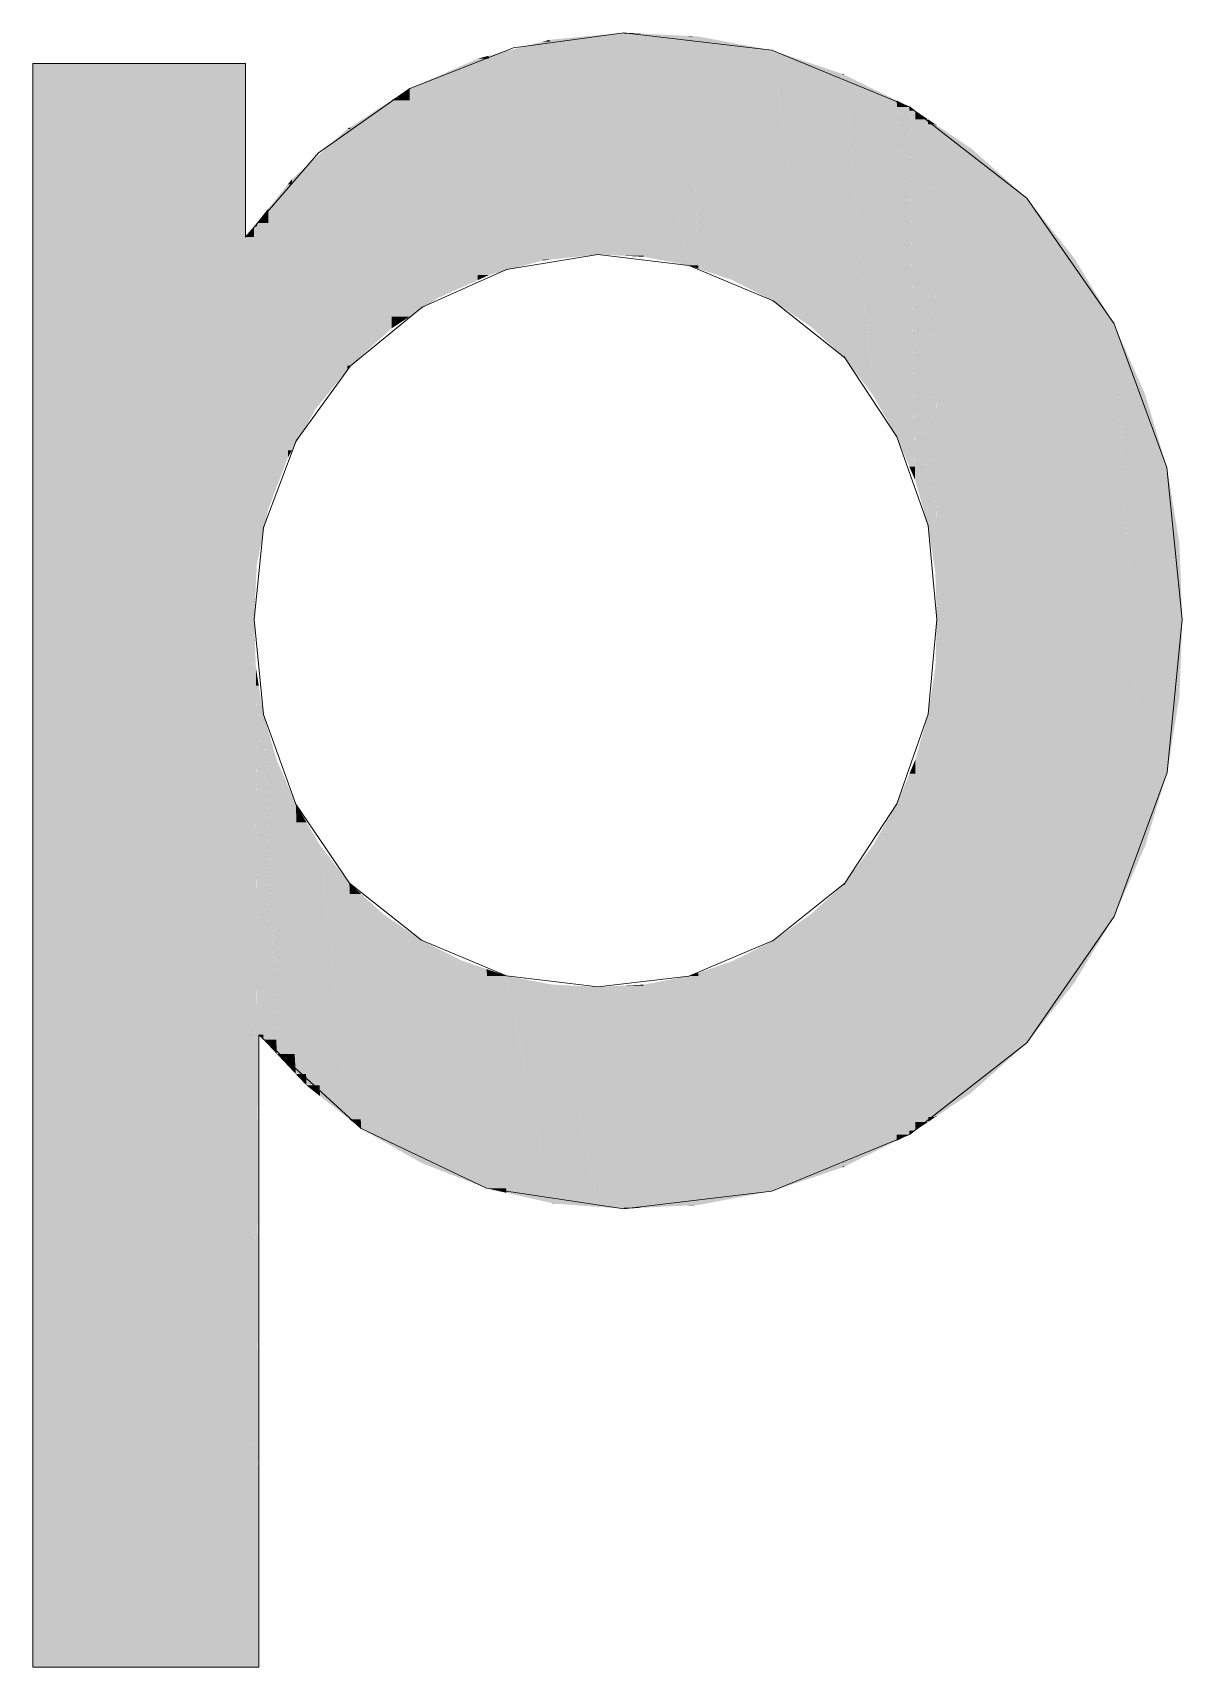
# Model space of a CAD drawing. Extents: x 885 to 2021, y 330 to 1122.
# Drawn here: x 1899.492 to 1900.844, y 643.241 to 645.164 of the extents above; entities that cross this region are included whole.
import ezdxf

# ---------------------------------------------------------------- set-up
doc = ezdxf.new("R2010")
doc.units = 0
doc.layers.get('0').update_dxf_attribs({"lineweight": 18})
doc.layers.add('P11_Plankopf_Ausführung_AF_4_800 Plankopf', color=7, linetype='Continuous', lineweight=25)

# ---------------------------------------------------------------- blocks, each defined once
blk = doc.blocks.new('Referenz-A0T8DI3SAL', base_point=(1729.7843, 502.0648))
at = {"layer": 'P11_Plankopf_Ausführung_AF_4_800 Plankopf', "color": 0, "linetype": 'Continuous', "lineweight": 13, "ltscale": 16.9}
for p, q in [((1900.1872, 645.1642), (1900.0572, 645.1465)), ((1900.3612, 645.1436), (1900.1872, 645.1642)), ((1900.0572, 645.1465), (1899.9352, 645.0984)), ((1900.5232, 645.077), (1900.3612, 645.1436)), ((1899.742, 645.1281), (1899.4916, 645.1281)), ((1899.4916, 645.1281), (1899.4916, 643.2409)), ((1899.742, 644.9237), (1899.742, 645.1281)), ((1899.9352, 645.0984), (1899.8281, 645.0227)), ((1900.6615, 644.9695), (1900.5232, 645.077)), ((1899.8281, 645.0227), (1899.742, 644.9237)), ((1900.764, 644.8215), (1900.6615, 644.9695)), ((1900.1566, 644.9033), (1900.0491, 644.8858)), ((1900.2636, 644.8905), (1900.1566, 644.9033)), ((1900.0491, 644.8858), (1899.9498, 644.8411)), ((1900.3629, 644.8488), (1900.2636, 644.8905)), ((1900.4471, 644.7815), (1900.3629, 644.8488)), ((1899.9498, 644.8411), (1899.8654, 644.7723)), ((1900.8262, 644.6527), (1900.764, 644.8215)), ((1899.8654, 644.7723), (1899.8018, 644.6839)), ((1900.5083, 644.6889), (1900.4471, 644.7815)), ((1900.5452, 644.5842), (1900.5083, 644.6889)), ((1899.8018, 644.6839), (1899.7631, 644.5821)), ((1900.8443, 644.4737), (1900.8262, 644.6527)), ((1899.7631, 644.5821), (1899.7522, 644.4737)), ((1900.5555, 644.4737), (1900.5452, 644.5842)), ((1899.7522, 644.4737), (1899.7631, 644.362)), ((1900.5453, 644.3624), (1900.5555, 644.4737)), ((1900.8264, 644.2939), (1900.8443, 644.4737)), ((1899.7631, 644.362), (1899.8012, 644.2565)), ((1900.5084, 644.257), (1900.5453, 644.3624)), ((1900.7641, 644.1243), (1900.8264, 644.2939)), ((1899.8012, 644.2565), (1899.8642, 644.1636)), ((1900.4471, 644.1636), (1900.5084, 644.257)), ((1899.8642, 644.1636), (1899.9491, 644.0963)), ((1900.363, 644.0961), (1900.4471, 644.1636)), ((1900.6615, 643.9755), (1900.7641, 644.1243)), ((1899.9491, 644.0963), (1900.049, 644.0545)), ((1900.2636, 644.0543), (1900.363, 644.0961)), ((1900.049, 644.0545), (1900.1566, 644.0414)), ((1900.1566, 644.0414), (1900.2636, 644.0543)), ((1899.7576, 643.2409), (1899.7576, 643.9852)), ((1899.7576, 643.9852), (1899.8781, 643.8748)), ((1900.5233, 643.8678), (1900.6615, 643.9755)), ((1899.8781, 643.8748), (1900.0256, 643.8045)), ((1900.3612, 643.8012), (1900.5233, 643.8678)), ((1900.0256, 643.8045), (1900.1872, 643.7805)), ((1900.1872, 643.7805), (1900.3612, 643.8012)), ((1899.4916, 643.2409), (1899.7576, 643.2409))]:
    blk.add_line(p, q, dxfattribs=at)
at = {"layer": 'P11_Plankopf_Ausführung_AF_4_800 Plankopf', "color": 0, "linetype": 'Continuous', "lineweight": 0, "ltscale": 0.0169}
for points in [[(1900.0915, 645.1371), (1900.0283, 645.1371), (1900.0915, 645.1536)], [(1900.1001, 645.1536), (1900.0915, 645.1536), (1900.1001, 645.1559)], [(1900.1001, 644.8971), (1900.0915, 644.8971), (1900.0915, 645.1536)], [(1900.1001, 644.8971), (1900.1001, 645.1536), (1900.0915, 645.1536)], [(1900.1566, 645.1559), (1900.1001, 645.1559), (1900.1566, 645.1613)], [(1900.1566, 644.9033), (1900.1001, 644.9033), (1900.1001, 645.1559)], [(1900.1566, 644.9033), (1900.1566, 645.1559), (1900.1001, 645.1559)], [(1900.1872, 645.1613), (1900.1566, 645.1613), (1900.1872, 645.1642)], [(1900.187, 644.9033), (1900.1566, 644.9033), (1900.1566, 645.1613)], [(1900.1872, 644.9018), (1900.1872, 645.1613), (1900.1566, 645.1613)], [(1900.2104, 644.9018), (1900.1872, 644.9018), (1900.1872, 645.1642)], [(1900.2105, 645.1631), (1900.1873, 645.1631), (1900.1872, 645.1642)], [(1900.2105, 644.9006), (1900.2105, 645.1631), (1900.1873, 645.1631)], [(1900.2616, 644.9006), (1900.2105, 644.9006), (1900.2105, 645.1631)], [(1900.2636, 645.1604), (1900.211, 645.1604), (1900.2105, 645.1631)], [(1900.2636, 644.8905), (1900.2636, 645.1604), (1900.211, 645.1604)], [(1900.2747, 644.8905), (1900.2636, 644.8905), (1900.2636, 645.1604)], [(1900.2749, 645.1598), (1900.2636, 645.1598), (1900.2636, 645.1604)], [(1900.2749, 644.8866), (1900.2749, 645.1598), (1900.2636, 645.1598)], [(1900.3128, 644.8866), (1900.2749, 644.8866), (1900.2749, 645.1598)], [(1900.3147, 645.1523), (1900.2759, 645.1523), (1900.2749, 645.1598)], [(1900.3147, 644.8731), (1900.3147, 645.1523), (1900.2759, 645.1523)], [(1900.3576, 644.8731), (1900.3147, 644.8731), (1900.3147, 645.1523)], [(1900.3612, 645.1436), (1900.316, 645.1436), (1900.3147, 645.1523)], [(1900.0153, 645.1131), (1899.9686, 645.1131), (1900.0153, 645.1337)], [(1900.0283, 645.1337), (1900.0153, 645.1337), (1900.0283, 645.1371)], [(1900.0283, 644.879), (1900.0153, 644.879), (1900.0153, 645.1337)], [(1900.0283, 644.879), (1900.0283, 645.1337), (1900.0153, 645.1337)], [(1900.0915, 644.8962), (1900.0283, 644.8962), (1900.0283, 645.1371)], [(1900.0915, 644.8962), (1900.0915, 645.1371), (1900.0283, 645.1371)], [(1900.3612, 644.8497), (1900.3612, 645.1436), (1900.316, 645.1436)], [(1900.3629, 644.8497), (1900.3612, 644.8497), (1900.3612, 645.1436)], [(1900.3629, 645.143), (1900.3612, 645.143), (1900.3612, 645.1436)], [(1900.3629, 644.8488), (1900.3629, 645.143), (1900.3612, 645.143)], [(1900.4032, 644.8488), (1900.3629, 644.8488), (1900.3629, 645.143)], [(1900.4074, 645.1282), (1900.365, 645.1282), (1900.3629, 645.143)], [(1899.4916, 643.2409), (1899.742, 643.2409), (1899.4916, 645.1281)], [(1899.742, 644.9237), (1899.742, 645.1281), (1899.4916, 645.1281)], [(1899.742, 644.9237), (1899.5187, 644.9237), (1899.4916, 645.1281)], [(1899.9686, 645.0984), (1899.9352, 645.0984), (1899.9686, 645.1131)], [(1900.0153, 644.8731), (1899.9686, 644.8731), (1899.9686, 645.1131)], [(1900.0153, 644.8731), (1900.0153, 645.1131), (1899.9686, 645.1131)], [(1900.4074, 644.8181), (1900.4074, 645.1282), (1900.365, 645.1282)], [(1900.4408, 644.8181), (1900.4074, 644.8181), (1900.4074, 645.1282)], [(1900.4445, 645.1158), (1900.4087, 645.1158), (1900.4074, 645.1282)], [(1900.4445, 644.7839), (1900.4445, 645.1158), (1900.4087, 645.1158)], [(1900.4471, 644.7839), (1900.4445, 644.7839), (1900.4445, 645.1158)], [(1900.4471, 645.1145), (1900.4445, 645.1145), (1900.4445, 645.1158)], [(1900.4471, 644.7815), (1900.4471, 645.1145), (1900.4445, 645.1145)], [(1900.4766, 644.7815), (1900.4471, 644.7815), (1900.4471, 645.1145)], [(1900.4806, 645.098), (1900.4486, 645.098), (1900.4471, 645.1145)], [(1899.9352, 645.0846), (1899.9139, 645.0846), (1899.9352, 645.0984)], [(1899.9686, 644.8521), (1899.9352, 644.8521), (1899.9352, 645.0984)], [(1899.9686, 644.8521), (1899.9686, 645.0984), (1899.9352, 645.0984)], [(1900.4806, 644.7371), (1900.4806, 645.098), (1900.4486, 645.098)], [(1900.5051, 644.7371), (1900.4806, 644.7371), (1900.4806, 645.098)], [(1900.5083, 645.0844), (1900.4815, 645.0844), (1900.4806, 645.098)], [(1899.9139, 645.0532), (1899.8654, 645.0532), (1899.9139, 645.0846)], [(1899.9352, 644.8302), (1899.9139, 644.8302), (1899.9139, 645.0846)], [(1899.9352, 644.8302), (1899.9352, 645.0846), (1899.9139, 645.0846)], [(1900.5083, 644.6889), (1900.5083, 645.0844), (1900.4815, 645.0844)], [(1900.522, 644.6889), (1900.5083, 644.6889), (1900.5083, 645.0844)], [(1900.5232, 645.077), (1900.5086, 645.077), (1900.5083, 645.0844)], [(1900.5232, 644.6536), (1900.5232, 645.077), (1900.5086, 645.077)], [(1900.5297, 644.6536), (1900.5232, 644.6536), (1900.5232, 645.077)], [(1900.53, 645.0725), (1900.5233, 645.0725), (1900.5232, 645.077)], [(1900.53, 644.6377), (1900.53, 645.0725), (1900.5233, 645.0725)], [(1900.5435, 644.6377), (1900.53, 644.6377), (1900.53, 645.0725)], [(1900.5452, 645.0622), (1900.5303, 645.0622), (1900.53, 645.0725)], [(1900.5452, 644.5842), (1900.5452, 645.0622), (1900.5303, 645.0622)], [(1900.5528, 644.5842), (1900.5452, 644.5842), (1900.5452, 645.0622)], [(1900.5537, 645.0565), (1900.5453, 645.0565), (1900.5452, 645.0622)], [(1900.5537, 644.5293), (1900.5537, 645.0565), (1900.5453, 645.0565)], [(1900.5553, 644.5293), (1900.5537, 644.5293), (1900.5537, 645.0565)], [(1900.5555, 645.0553), (1900.5537, 645.0553), (1900.5537, 645.0565)], [(1900.5555, 644.4737), (1900.5555, 645.0553), (1900.5537, 645.0553)], [(1900.596, 643.9169), (1900.5555, 643.9169), (1900.5555, 645.0553)], [(1900.596, 645.0279), (1900.5564, 645.0279), (1900.5555, 645.0553)], [(1899.8617, 645.017), (1899.8244, 645.017), (1899.8617, 645.0508)], [(1899.8654, 645.0508), (1899.8617, 645.0508), (1899.8654, 645.0532)], [(1899.8654, 644.7723), (1899.8617, 644.7723), (1899.8617, 645.0508)], [(1899.8654, 644.7723), (1899.8654, 645.0508), (1899.8617, 645.0508)], [(1899.9139, 644.8163), (1899.8654, 644.8163), (1899.8654, 645.0532)], [(1899.9139, 644.8163), (1899.9139, 645.0532), (1899.8654, 645.0532)], [(1899.8244, 644.992), (1899.7968, 644.992), (1899.8244, 645.017)], [(1899.8617, 644.7677), (1899.8244, 644.7677), (1899.8244, 645.017)], [(1899.8617, 644.7677), (1899.8617, 645.017), (1899.8244, 645.017)], [(1900.596, 643.9169), (1900.596, 645.0279), (1900.5564, 645.0279)], [(1900.5961, 643.9169), (1900.596, 643.9169), (1900.596, 645.0279)], [(1900.5961, 643.9169), (1900.5961, 645.0279), (1900.596, 645.0279)], [(1900.5961, 645.0279), (1900.596, 645.0279), (1900.596, 645.0279)], [(1900.6615, 643.9755), (1900.5961, 643.9755), (1900.5961, 645.0279)], [(1900.6615, 644.9695), (1900.5997, 644.9695), (1900.5961, 645.0279)], [(1899.7919, 644.9571), (1899.7687, 644.9571), (1899.7919, 644.986)], [(1899.7968, 644.986), (1899.7919, 644.986), (1899.7968, 644.992)], [(1899.7968, 644.6729), (1899.7919, 644.6729), (1899.7919, 644.986)], [(1899.7968, 644.6729), (1899.7968, 644.986), (1899.7919, 644.986)], [(1899.8244, 644.7212), (1899.7968, 644.7212), (1899.7968, 644.992)], [(1899.8244, 644.7212), (1899.8244, 644.992), (1899.7968, 644.992)], [(1900.6615, 643.9755), (1900.6615, 644.9695), (1900.5997, 644.9695)], [(1900.7174, 644.0465), (1900.6615, 644.0465), (1900.6615, 644.9695)], [(1900.7174, 644.8987), (1900.6658, 644.8987), (1900.6615, 644.9695)], [(1899.7554, 644.9365), (1899.7522, 644.9365), (1899.7554, 644.9404)], [(1899.7687, 644.9404), (1899.7554, 644.9404), (1899.7687, 644.9571)], [(1899.7687, 644.6032), (1899.7554, 644.6032), (1899.7554, 644.9404)], [(1899.7687, 644.6032), (1899.7687, 644.9404), (1899.7554, 644.9404)], [(1899.7919, 644.6644), (1899.7687, 644.6644), (1899.7687, 644.9571)], [(1899.7919, 644.6644), (1899.7919, 644.9571), (1899.7687, 644.9571)], [(1899.742, 643.2409), (1899.742, 644.9237), (1899.5187, 644.9237)], [(1899.7522, 644.9237), (1899.742, 644.9237), (1899.7522, 644.9365)], [(1899.742, 643.2409), (1899.7522, 643.2409), (1899.742, 644.9237)], [(1899.7522, 643.2409), (1899.7522, 644.9237), (1899.742, 644.9237)], [(1899.7554, 644.5391), (1899.7522, 644.5391), (1899.7522, 644.9365)], [(1899.7554, 644.5391), (1899.7554, 644.9365), (1899.7522, 644.9365)], [(1900.1001, 644.8971), (1900.1566, 644.9033), (1900.1001, 644.9033)], [(1900.1872, 644.9018), (1900.187, 644.9033), (1900.1566, 644.9033)], [(1900.2105, 644.9006), (1900.2104, 644.9018), (1900.1872, 644.9018)], [(1900.2636, 644.8905), (1900.2616, 644.9006), (1900.2105, 644.9006)], [(1900.0283, 644.879), (1900.0915, 644.8962), (1900.0283, 644.8962)], [(1900.0915, 644.8962), (1900.1001, 644.8971), (1900.0915, 644.8971)], [(1900.2749, 644.8866), (1900.2747, 644.8905), (1900.2636, 644.8905)], [(1900.3147, 644.8731), (1900.3128, 644.8866), (1900.2749, 644.8866)], [(1900.7174, 644.0465), (1900.7174, 644.8987), (1900.6658, 644.8987)], [(1900.7175, 644.0466), (1900.7174, 644.0466), (1900.7174, 644.8987)], [(1900.7175, 644.8986), (1900.7174, 644.8986), (1900.7174, 644.8987)], [(1900.7175, 644.0466), (1900.7175, 644.8986), (1900.7174, 644.8986)], [(1900.764, 644.124), (1900.7175, 644.124), (1900.7175, 644.8986)], [(1900.764, 644.8215), (1900.7221, 644.8215), (1900.7175, 644.8986)], [(1899.9686, 644.8521), (1900.0153, 644.8731), (1899.9686, 644.8731)], [(1900.0153, 644.8731), (1900.0283, 644.879), (1900.0153, 644.879)], [(1900.3612, 644.8497), (1900.3576, 644.8731), (1900.3147, 644.8731)], [(1899.9352, 644.8302), (1899.9686, 644.8521), (1899.9352, 644.8521)], [(1900.3629, 644.8488), (1900.3629, 644.8497), (1900.3612, 644.8497)], [(1900.4074, 644.8181), (1900.4032, 644.8488), (1900.3629, 644.8488)], [(1899.9139, 644.8163), (1899.9352, 644.8302), (1899.9139, 644.8302)], [(1899.8654, 644.7723), (1899.9139, 644.8163), (1899.8654, 644.8163)], [(1900.4445, 644.7839), (1900.4408, 644.8181), (1900.4074, 644.8181)], [(1900.764, 644.124), (1900.764, 644.8215), (1900.7221, 644.8215)], [(1900.7641, 644.1243), (1900.764, 644.1243), (1900.764, 644.8215)], [(1900.7641, 644.8212), (1900.764, 644.8212), (1900.764, 644.8215)], [(1900.7641, 644.1243), (1900.7641, 644.8212), (1900.764, 644.8212)], [(1900.8004, 644.2068), (1900.7641, 644.2068), (1900.7641, 644.8212)], [(1900.8004, 644.7391), (1900.769, 644.7391), (1900.7641, 644.8212)], [(1899.8244, 644.7212), (1899.8617, 644.7677), (1899.8244, 644.7677)], [(1899.8617, 644.7677), (1899.8654, 644.7723), (1899.8617, 644.7723)], [(1900.4471, 644.7815), (1900.4471, 644.7839), (1900.4445, 644.7839)], [(1900.4806, 644.7371), (1900.4766, 644.7815), (1900.4471, 644.7815)], [(1900.5083, 644.6889), (1900.5051, 644.7371), (1900.4806, 644.7371)], [(1900.8004, 644.2068), (1900.8004, 644.7391), (1900.769, 644.7391)], [(1900.8006, 644.2071), (1900.8004, 644.2071), (1900.8004, 644.7391)], [(1900.8006, 644.7386), (1900.8004, 644.7386), (1900.8004, 644.7391)], [(1900.8006, 644.2071), (1900.8006, 644.7386), (1900.8004, 644.7386)], [(1900.8262, 644.2934), (1900.8006, 644.2934), (1900.8006, 644.7386)], [(1900.8262, 644.6527), (1900.8055, 644.6527), (1900.8006, 644.7386)], [(1899.7968, 644.6729), (1899.8244, 644.7212), (1899.7968, 644.7212)], [(1900.5232, 644.6536), (1900.522, 644.6889), (1900.5083, 644.6889)], [(1899.7919, 644.6644), (1899.7968, 644.6729), (1899.7919, 644.6729)], [(1899.7687, 644.6032), (1899.7919, 644.6644), (1899.7687, 644.6644)], [(1900.53, 644.6377), (1900.5297, 644.6536), (1900.5232, 644.6536)], [(1900.8262, 644.2934), (1900.8262, 644.6527), (1900.8055, 644.6527)], [(1900.8264, 644.2939), (1900.8262, 644.2939), (1900.8262, 644.6527)], [(1900.8264, 644.6519), (1900.8262, 644.6519), (1900.8262, 644.6527)], [(1900.8264, 644.2939), (1900.8264, 644.6519), (1900.8262, 644.6519)], [(1900.8409, 644.3827), (1900.8264, 644.3827), (1900.8264, 644.6519)], [(1900.8409, 644.5638), (1900.8311, 644.5638), (1900.8264, 644.6519)], [(1900.5452, 644.5842), (1900.5435, 644.6377), (1900.53, 644.6377)], [(1899.7554, 644.5391), (1899.7687, 644.6032), (1899.7554, 644.6032)], [(1900.5537, 644.5293), (1900.5528, 644.5842), (1900.5452, 644.5842)], [(1900.8409, 644.3827), (1900.8409, 644.5638), (1900.8311, 644.5638)], [(1900.841, 644.3833), (1900.8409, 644.3833), (1900.8409, 644.5638)], [(1900.841, 644.5615), (1900.8409, 644.5615), (1900.8409, 644.5638)], [(1900.841, 644.3833), (1900.841, 644.5615), (1900.8409, 644.5615)], [(1900.8443, 644.4737), (1900.841, 644.4737), (1900.841, 644.5615)], [(1899.7522, 644.4737), (1899.7554, 644.5391), (1899.7522, 644.5391)], [(1900.5555, 644.4737), (1900.5553, 644.5293), (1900.5537, 644.5293)], [(1899.7522, 643.2409), (1899.7542, 643.2409), (1899.7522, 644.4737)], [(1899.7542, 644.4175), (1899.7523, 644.4175), (1899.7522, 644.4737)], [(1900.5555, 644.4178), (1900.5538, 644.4178), (1900.5555, 644.4737)], [(1900.841, 644.3833), (1900.8443, 644.4737), (1900.841, 644.4737)], [(1899.7542, 643.2409), (1899.7542, 644.4175), (1899.7523, 644.4175)], [(1899.7542, 643.2409), (1899.7576, 643.2409), (1899.7542, 644.4175)], [(1899.7576, 644.396), (1899.7544, 644.396), (1899.7542, 644.4175)], [(1899.7576, 643.9852), (1899.7555, 643.9852), (1899.7542, 644.4175)], [(1900.5538, 644.3624), (1900.5453, 644.3624), (1900.5538, 644.4178)], [(1900.5555, 643.8895), (1900.5538, 643.8895), (1900.5538, 644.4178)], [(1900.5555, 643.8895), (1900.5555, 644.4178), (1900.5538, 644.4178)], [(1899.7576, 643.9852), (1899.7576, 644.396), (1899.7544, 644.396)], [(1899.7631, 643.9852), (1899.7576, 643.9852), (1899.7576, 644.396)], [(1899.7631, 644.362), (1899.7581, 644.362), (1899.7576, 644.396)], [(1900.8264, 644.2939), (1900.8409, 644.3827), (1900.8264, 644.3827)], [(1900.8409, 644.3827), (1900.841, 644.3833), (1900.8409, 644.3833)], [(1899.7631, 643.9794), (1899.7631, 644.362), (1899.7581, 644.362)], [(1899.7782, 643.9794), (1899.7631, 643.9794), (1899.7631, 644.362)], [(1899.7789, 644.3081), (1899.7653, 644.3081), (1899.7631, 644.362)], [(1900.5453, 644.3086), (1900.5301, 644.3086), (1900.5453, 644.3624)], [(1900.5538, 643.8884), (1900.5453, 643.8884), (1900.5453, 644.3624)], [(1900.5538, 643.8884), (1900.5538, 644.3624), (1900.5453, 644.3624)], [(1899.7789, 643.9626), (1899.7789, 644.3081), (1899.7653, 644.3081)], [(1899.7998, 643.9626), (1899.7789, 643.9626), (1899.7789, 644.3081)], [(1899.8012, 644.2565), (1899.782, 644.2565), (1899.7789, 644.3081)], [(1900.5301, 644.2923), (1900.5233, 644.2923), (1900.5301, 644.3086)], [(1900.5453, 643.8827), (1900.5301, 643.8827), (1900.5301, 644.3086)], [(1900.5453, 643.8827), (1900.5453, 644.3086), (1900.5301, 644.3086)], [(1900.5233, 644.257), (1900.5084, 644.257), (1900.5233, 644.2923)], [(1900.5301, 643.8724), (1900.5233, 643.8724), (1900.5233, 644.2923)], [(1900.5301, 643.8724), (1900.5301, 644.2923), (1900.5233, 644.2923)], [(1900.8006, 644.2071), (1900.8262, 644.2934), (1900.8006, 644.2934)], [(1900.8262, 644.2934), (1900.8264, 644.2939), (1900.8262, 644.2939)], [(1899.8012, 643.9389), (1899.8012, 644.2565), (1899.782, 644.2565)], [(1899.8133, 643.9389), (1899.8012, 643.9389), (1899.8012, 644.2565)], [(1899.8138, 644.2353), (1899.802, 644.2353), (1899.8012, 644.2565)], [(1900.5084, 644.2084), (1900.4806, 644.2084), (1900.5084, 644.257)], [(1900.5233, 643.8678), (1900.5084, 643.8678), (1900.5084, 644.257)], [(1900.5233, 643.8678), (1900.5233, 644.257), (1900.5084, 644.257)], [(1899.8138, 643.9255), (1899.8138, 644.2353), (1899.802, 644.2353)], [(1899.8292, 643.9255), (1899.8138, 643.9255), (1899.8138, 644.2353)], [(1899.8298, 644.2081), (1899.8151, 644.2081), (1899.8138, 644.2353)], [(1899.8298, 643.9129), (1899.8298, 644.2081), (1899.8151, 644.2081)], [(1899.8613, 643.9129), (1899.8298, 643.9129), (1899.8298, 644.2081)], [(1899.8642, 644.1636), (1899.8346, 644.1636), (1899.8298, 644.2081)], [(1900.4806, 644.1636), (1900.4471, 644.1636), (1900.4806, 644.2084)], [(1900.5084, 643.8605), (1900.4806, 643.8605), (1900.4806, 644.2084)], [(1900.5084, 643.8605), (1900.5084, 644.2084), (1900.4806, 644.2084)], [(1900.7641, 644.1243), (1900.8004, 644.2068), (1900.7641, 644.2068)], [(1900.8004, 644.2068), (1900.8006, 644.2071), (1900.8004, 644.2071)], [(1899.8642, 643.8858), (1899.8642, 644.1636), (1899.8346, 644.1636)], [(1899.8776, 643.8858), (1899.8642, 643.8858), (1899.8642, 644.1636)], [(1899.8781, 644.1509), (1899.8648, 644.1509), (1899.8642, 644.1636)], [(1899.8781, 643.8748), (1899.8781, 644.1509), (1899.8648, 644.1509)], [(1899.903, 643.8748), (1899.8781, 643.8748), (1899.8781, 644.1509)], [(1899.9043, 644.127), (1899.8802, 644.127), (1899.8781, 644.1509)], [(1900.4445, 644.1269), (1900.4074, 644.1269), (1900.4445, 644.1612)], [(1900.4471, 644.1612), (1900.4445, 644.1612), (1900.4471, 644.1636)], [(1900.4471, 643.8302), (1900.4445, 643.8302), (1900.4445, 644.1612)], [(1900.4471, 643.8302), (1900.4471, 644.1612), (1900.4445, 644.1612)], [(1900.4806, 643.8468), (1900.4471, 643.8468), (1900.4471, 644.1636)], [(1900.4806, 643.8468), (1900.4806, 644.1636), (1900.4471, 644.1636)], [(1899.9043, 643.8598), (1899.9043, 644.127), (1899.8802, 644.127)], [(1899.9452, 643.8598), (1899.9043, 643.8598), (1899.9043, 644.127)], [(1899.9491, 644.0963), (1899.909, 644.0963), (1899.9043, 644.127)], [(1900.4074, 644.0961), (1900.363, 644.0961), (1900.4074, 644.1269)], [(1900.4445, 643.829), (1900.4074, 643.829), (1900.4074, 644.1269)], [(1900.4445, 643.829), (1900.4445, 644.1269), (1900.4074, 644.1269)], [(1900.7175, 644.0466), (1900.764, 644.124), (1900.7175, 644.124)], [(1900.764, 644.124), (1900.7641, 644.1243), (1900.764, 644.1243)], [(1899.9491, 643.8343), (1899.9491, 644.0963), (1899.909, 644.0963)], [(1899.9492, 643.8343), (1899.9491, 643.8343), (1899.9491, 644.0963)], [(1899.9492, 644.0962), (1899.9491, 644.0962), (1899.9491, 644.0963)], [(1899.9492, 643.8342), (1899.9492, 644.0962), (1899.9491, 644.0962)], [(1899.9944, 643.8342), (1899.9492, 643.8342), (1899.9492, 644.0962)], [(1899.9976, 644.072), (1899.9534, 644.072), (1899.9492, 644.0962)], [(1900.3612, 644.0717), (1900.3148, 644.0717), (1900.3612, 644.0951)], [(1900.363, 644.0951), (1900.3612, 644.0951), (1900.363, 644.0961)], [(1900.363, 643.8018), (1900.3612, 643.8018), (1900.3612, 644.0951)], [(1900.363, 643.8018), (1900.363, 644.0951), (1900.3612, 644.0951)], [(1900.4074, 643.8166), (1900.363, 643.8166), (1900.363, 644.0961)], [(1900.4074, 643.8166), (1900.4074, 644.0961), (1900.363, 644.0961)], [(1899.9976, 643.8154), (1899.9976, 644.072), (1899.9534, 644.072)], [(1900.0245, 643.8154), (1899.9976, 643.8154), (1899.9976, 644.072)], [(1900.0256, 644.0625), (1899.9986, 644.0625), (1899.9976, 644.072)], [(1900.0256, 643.8045), (1900.0256, 644.0625), (1899.9986, 644.0625)], [(1900.0486, 643.8045), (1900.0256, 643.8045), (1900.0256, 644.0625)], [(1900.049, 644.0545), (1900.0263, 644.0545), (1900.0256, 644.0625)], [(1900.049, 643.7992), (1900.049, 644.0545), (1900.0263, 644.0545)], [(1900.0999, 643.7992), (1900.049, 643.7992), (1900.049, 644.0545)], [(1900.1023, 644.0443), (1900.0511, 644.0443), (1900.049, 644.0545)], [(1900.2636, 644.0441), (1900.2105, 644.0441), (1900.2636, 644.0543)], [(1900.2749, 644.0543), (1900.2636, 644.0543), (1900.2749, 644.0581)], [(1900.2749, 643.7849), (1900.2636, 643.7849), (1900.2636, 644.0543)], [(1900.2749, 643.7849), (1900.2749, 644.0543), (1900.2636, 644.0543)], [(1900.3148, 644.0581), (1900.2749, 644.0581), (1900.3148, 644.0717)], [(1900.3148, 643.7924), (1900.2749, 643.7924), (1900.2749, 644.0581)], [(1900.3148, 643.7924), (1900.3148, 644.0581), (1900.2749, 644.0581)], [(1900.3612, 643.8012), (1900.3148, 643.8012), (1900.3148, 644.0717)], [(1900.3612, 643.8012), (1900.3612, 644.0717), (1900.3148, 644.0717)], [(1900.1023, 643.7872), (1900.1023, 644.0443), (1900.0511, 644.0443)], [(1900.1055, 643.7872), (1900.1023, 643.7872), (1900.1023, 644.0443)], [(1900.1055, 644.0441), (1900.1023, 644.0441), (1900.1023, 644.0443)], [(1900.1055, 643.7865), (1900.1055, 644.0441), (1900.1023, 644.0441)], [(1900.1558, 643.7865), (1900.1055, 643.7865), (1900.1055, 644.0441)], [(1900.1566, 644.0414), (1900.106, 644.0414), (1900.1055, 644.0441)], [(1900.1566, 643.7827), (1900.1566, 644.0414), (1900.106, 644.0414)], [(1900.1872, 644.0414), (1900.1566, 644.0414), (1900.1872, 644.043)], [(1900.187, 643.7827), (1900.1566, 643.7827), (1900.1566, 644.0414)], [(1900.1872, 643.7805), (1900.1872, 644.0414), (1900.1566, 644.0414)], [(1900.2105, 644.043), (1900.1872, 644.043), (1900.2105, 644.0441)], [(1900.2105, 643.7817), (1900.1872, 643.7817), (1900.1872, 644.043)], [(1900.2105, 643.7817), (1900.2105, 644.043), (1900.1872, 644.043)], [(1900.2636, 643.7843), (1900.2105, 643.7843), (1900.2105, 644.0441)], [(1900.2636, 643.7843), (1900.2636, 644.0441), (1900.2105, 644.0441)], [(1900.6615, 643.9755), (1900.7174, 644.0465), (1900.6615, 644.0465)], [(1900.7174, 644.0465), (1900.7175, 644.0466), (1900.7174, 644.0466)], [(1899.7576, 643.2409), (1899.7576, 643.9852), (1899.7555, 643.9852)], [(1899.7631, 643.9794), (1899.7631, 643.9852), (1899.7576, 643.9852)], [(1899.7789, 643.9626), (1899.7782, 643.9794), (1899.7631, 643.9794)], [(1899.8012, 643.9389), (1899.7998, 643.9626), (1899.7789, 643.9626)], [(1900.5961, 643.9169), (1900.6615, 643.9755), (1900.5961, 643.9755)], [(1899.8138, 643.9255), (1899.8133, 643.9389), (1899.8012, 643.9389)], [(1899.8298, 643.9129), (1899.8292, 643.9255), (1899.8138, 643.9255)], [(1899.8642, 643.8858), (1899.8613, 643.9129), (1899.8298, 643.9129)], [(1900.5555, 643.8895), (1900.596, 643.9169), (1900.5555, 643.9169)], [(1900.596, 643.9169), (1900.5961, 643.9169), (1900.596, 643.9169)], [(1899.8781, 643.8748), (1899.8776, 643.8858), (1899.8642, 643.8858)], [(1900.5301, 643.8724), (1900.5453, 643.8827), (1900.5301, 643.8827)], [(1900.5453, 643.8827), (1900.5538, 643.8884), (1900.5453, 643.8884)], [(1900.5538, 643.8884), (1900.5555, 643.8895), (1900.5538, 643.8895)], [(1899.9043, 643.8598), (1899.903, 643.8748), (1899.8781, 643.8748)], [(1900.5084, 643.8605), (1900.5233, 643.8678), (1900.5084, 643.8678)], [(1900.5233, 643.8678), (1900.5301, 643.8724), (1900.5233, 643.8724)], [(1899.9491, 643.8343), (1899.9452, 643.8598), (1899.9043, 643.8598)], [(1900.4471, 643.8302), (1900.4806, 643.8468), (1900.4471, 643.8468)], [(1900.4806, 643.8468), (1900.5084, 643.8605), (1900.4806, 643.8605)], [(1899.9492, 643.8342), (1899.9492, 643.8343), (1899.9491, 643.8343)], [(1899.9976, 643.8154), (1899.9944, 643.8342), (1899.9492, 643.8342)], [(1900.4074, 643.8166), (1900.4445, 643.829), (1900.4074, 643.829)], [(1900.4445, 643.829), (1900.4471, 643.8302), (1900.4445, 643.8302)], [(1900.0256, 643.8045), (1900.0245, 643.8154), (1899.9976, 643.8154)], [(1900.049, 643.7992), (1900.0486, 643.8045), (1900.0256, 643.8045)], [(1900.363, 643.8018), (1900.4074, 643.8166), (1900.363, 643.8166)], [(1900.1023, 643.7872), (1900.0999, 643.7992), (1900.049, 643.7992)], [(1900.1055, 643.7865), (1900.1055, 643.7872), (1900.1023, 643.7872)], [(1900.1566, 643.7827), (1900.1558, 643.7865), (1900.1055, 643.7865)], [(1900.2636, 643.7843), (1900.2749, 643.7849), (1900.2636, 643.7849)], [(1900.2749, 643.7849), (1900.3148, 643.7924), (1900.2749, 643.7924)], [(1900.3148, 643.7924), (1900.3612, 643.8012), (1900.3148, 643.8012)], [(1900.3612, 643.8012), (1900.363, 643.8018), (1900.3612, 643.8018)], [(1900.1872, 643.7805), (1900.187, 643.7827), (1900.1566, 643.7827)], [(1900.1872, 643.7805), (1900.2105, 643.7817), (1900.1872, 643.7817)], [(1900.2105, 643.7817), (1900.2636, 643.7843), (1900.2105, 643.7843)]]:
    blk.add_solid(points, dxfattribs=at)

msp = doc.modelspace()

# ---------------------------------------------------------------- block references
at = {"color": 8, "lineweight": 25, "ltscale": 0.25, "true_color": 0x808080}
msp.add_blockref('Referenz-A0T8DI3SAL', (1729.7843, 502.0648), dxfattribs=at)

doc.saveas('drawing.dxf')
